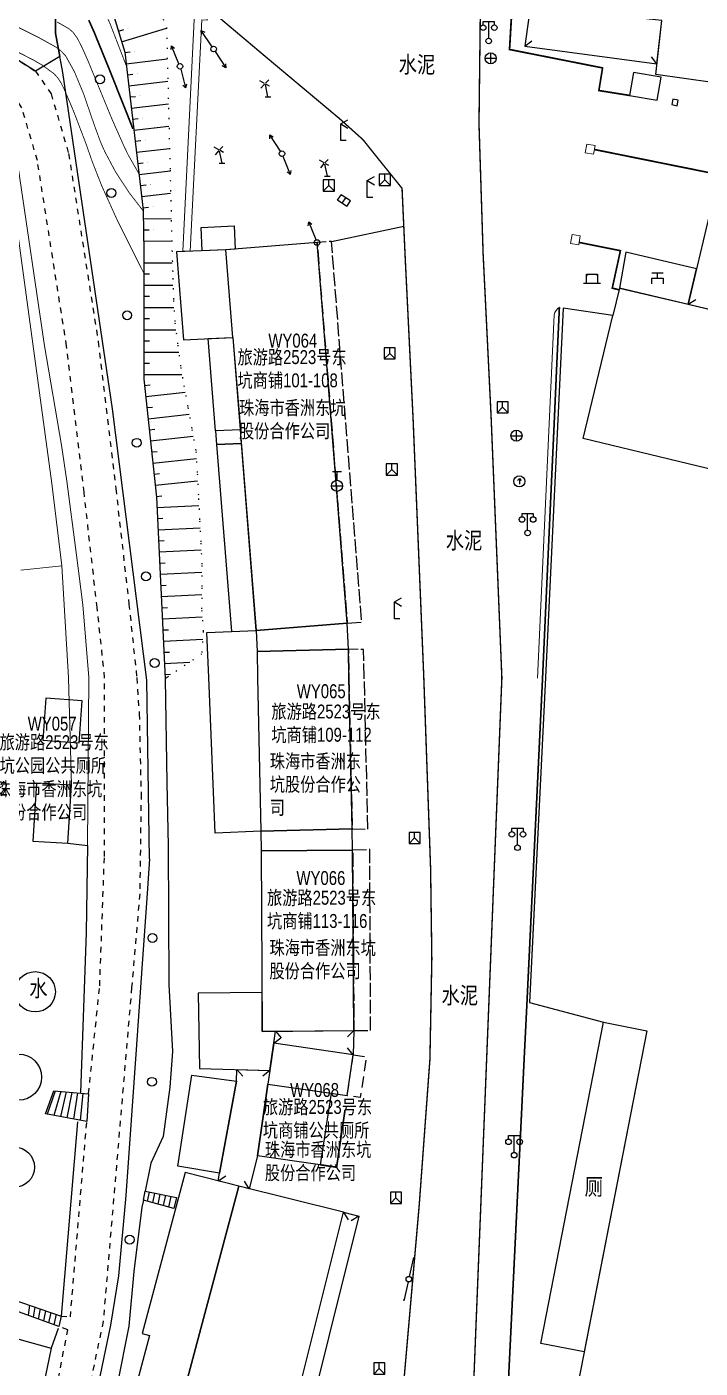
# Model space of a CAD drawing. Extents: x 396500 to 398250, y 1005980 to 1008200.
# Drawn here: x 397107.7 to 397168.1, y 1006538.1 to 1006658.4 of the extents above; entities that cross this region are included whole.
import ezdxf
from ezdxf.enums import TextEntityAlignment as Align

# ---------------------------------------------------------------- set-up
doc = ezdxf.new("R2010")
doc.units = 0
doc.header["$LTSCALE"] = 0.5
for name, pattern in [('X39', [3, 2.5, -0.5]), ('X4', [1.6, 0, -1.6]), ('X5', [3, 2, -1]), ('X6', [2, 1, -1])]:
    doc.linetypes.add(name, pattern=pattern)
doc.layers.get('0').update_dxf_attribs({"linetype": 'CONTINUOUS'})
doc.layers.add('ASSIST', color=7, linetype='CONTINUOUS', plot=False)
for name, color, linetype in [('DGX', 2, 'CONTINUOUS'), ('DLDW', 11, 'CONTINUOUS'), ('DLSS', 4, 'CONTINUOUS'), ('DMTZ', 3, 'CONTINUOUS'), ('GXYZ', 2, 'CONTINUOUS'), ('JMD', 6, 'CONTINUOUS'), ('SXSS', 5, 'CONTINUOUS'), ('ZBTZ', 3, 'CONTINUOUS'), ('权属人', 160, 'CONTINUOUS'), ('用地红线', 1, 'CONTINUOUS'), ('编号', 90, 'CONTINUOUS'), ('门牌号', 1, 'CONTINUOUS')]:
    doc.layers.add(name, color=color, linetype=linetype)
doc.styles.add('细等线体', font='长等线体_0.TTF', dxfattribs={"width": 0.8})
doc.linetypes.add('10421', pattern='A,2,[150,AAA.SHX,S=1,R=0,X=0,Y=1],1e-11', length=2)
doc.linetypes.add('10422', pattern='A,2,[150,AAA.SHX,S=1,R=0,X=0,Y=1],2,[177,AAA.SHX,S=1,R=0,X=0,Y=0.8],1e-09', length=4)
doc.linetypes.add('1161', pattern='A,0,[149,AAA.SHX,S=0.15,R=0,X=0,Y=0],-1.6', length=1.6)
doc.linetypes.add('443', pattern='A,5,[169,AAA.SHX,S=0.83,R=0,X=0,Y=0],5', length=10)
doc.linetypes.add('444', pattern='A,4.5,[145,AAA.SHX,S=1,R=0,X=0,Y=1],4.5,-0.5,[146,AAA.SHX,S=1,R=0,X=0,Y=0],-0.5', length=10)
doc.linetypes.add('445', pattern='A,8,-0.5,[147,AAA.SHX,S=1,R=0,X=0,Y=0],-1.5', length=10)

# ---------------------------------------------------------------- blocks, each defined once
blk = doc.blocks.new('gc049')
for p, q in [((-1, 1), (-1, -1)), ((1, 1), (-1, 1)), ((-1, -1), (0, 0)), ((0, 0), (0, 1)), ((0, 0), (1, -1)), ((1, -1), (1, 1)), ((-1, -1), (1, -1))]:
    blk.add_line(p, q)
blk = doc.blocks.new('gc097')
for p, q in [((-1, 2.9), (-1, 3.5)), ((-1, 3.5), (1, 3.5)), ((0, 0.5), (0, 3.5)), ((1, 3.5), (1, 2.9))]:
    blk.add_line(p, q)
for centre in [(-1, 2.4), (1, 2.4), (0, 0)]:
    blk.add_circle(centre, 0.5)
blk = doc.blocks.new('gc170')
at = {"linetype": 'Continuous'}
blk.add_circle((0, 0), 0.5, dxfattribs=at)
blk = doc.blocks.new('gc013c')
at = {"linetype": 'Continuous'}
blk.add_line((0.5, 0), (4, 0), dxfattribs=at)
at = {"linetype": 'Continuous', "const_width": 0.15, "flags": 128}
blk.add_lwpolyline([(3.775, 0, 1), (3.925, 0, 1)], format="xyb", close=True, dxfattribs=at)
blk = doc.blocks.new('gc122')
blk.add_circle((0, 0), 0.8)
blk = doc.blocks.new('gc133')
for p, q in [((-0.8, 2.6), (0.8, 2.6)), ((0, 1), (0, 2.6)), ((-1, 0), (1, 0))]:
    blk.add_line(p, q)
blk.add_circle((0, 0), 1)
blk = doc.blocks.new('gc043')
for p, q in [((-1, 0), (1, 0)), ((0, -1), (0, 1))]:
    blk.add_line(p, q)
blk.add_circle((0, 0), 1)
blk = doc.blocks.new('gc022')
for p, q in [((-1.5, 0), (1.5, 0)), ((-1, 0), (-1, 1.6)), ((-1, 1.6), (1, 1.6)), ((-1, 1.6), (-0.8, 1.4)), ((1, 1.6), (0.8, 1.4)), ((1, 1.6), (1, 0))]:
    blk.add_line(p, q)
blk = doc.blocks.new('gc190')
for q in [(-0.35, 0.15), (0, -0.5), (0.35, 0.15)]:
    blk.add_line((0, 0.5), q)
blk.add_circle((0, 0), 1)
blk = doc.blocks.new('gc052')
for p, q in [((0, 3), (1.3, 3.75)), ((0, 3), (1.3, 2.25)), ((0, 0), (0, 3)), ((1, 0), (0, 0))]:
    blk.add_line(p, q)
blk = doc.blocks.new('gc013b')
at = {"linetype": 'Continuous'}
blk.add_line((0.5, 0), (4, 0), dxfattribs=at)
at = {"linetype": 'Continuous', "flags": 128}
blk.add_lwpolyline([(3.39, 0.35), (4, 0), (3.39, -0.35)], dxfattribs=at)
blk = doc.blocks.new('gc069')
for p, q in [((-0.59, 2.38), (-1.43, 2.87)), ((-0.45, 2.4), (0.16, 3)), ((-0.6, 2.27), (-1.24, 1.51)), ((-0.5, 0), (0.5, 0)), ((0, 0), (-0.43, 2.16)), ((0.27, 1.89), (-0.35, 2.24))]:
    blk.add_line(p, q)
blk = doc.blocks.new('GC200')
at = {"linetype": 'Continuous', "const_width": 0.2, "flags": 128}
blk.add_lwpolyline([(-0.1, 0, 1), (0.1, 0, 1)], format="xyb", close=True, dxfattribs=at)
blk = doc.blocks.new('gc018')
for p, q in [((-1, 1), (1, 1)), ((-1, 0), (1, 0)), ((-1, -1), (-1, 0)), ((0, 0), (0, 1)), ((1, 0), (1, -1))]:
    blk.add_line(p, q)

msp = doc.modelspace()

# ---------------------------------------------------------------- linework, layer by layer
at = {"layer": 'ASSIST', "linetype": 'X4'}
for points in [[(397107.07, 1006677.86), (397109.72, 1006676.34), (397117.27, 1006665.75), (397120.21, 1006658.28), (397120.53, 1006645.5), (397120.7, 1006638.29)], [(397120.7, 1006638.29), (397120.78, 1006635.81), (397120.83, 1006633.81), (397120.97, 1006631.81), (397121.22, 1006629.81), (397121.48, 1006627.81), (397121.77, 1006626.19), (397122.13, 1006624.21), (397122.49, 1006622.24), (397122.85, 1006620.27), (397122.97, 1006618.27), (397123.08, 1006616.05), (397123.18, 1006614.06), (397123.29, 1006612.06), (397123.38, 1006610.06), (397123.37, 1006608.06), (397123.36, 1006606.05), (397123.51, 1006604.13), (397123.36, 1006602.11), (397120.1, 1006599.89)], [(397120.27, 1006600), (397120.1, 1006599.89)]]:
    msp.add_lwpolyline(points, dxfattribs=at)
at = {"layer": 'ASSIST', "linetype": 'Continuous', "flags": 128}
msp.add_lwpolyline([(397136.38, 1006642.25), (397136.71, 1006642.76)], dxfattribs=at)
for points in [[(397110.1, 1006562.93), (397113.22, 1006562.68), (397113.06, 1006560.18), (397109.36, 1006560.88)], [(397118.3, 1006553.93), (397121.09, 1006553.37), (397120.88, 1006552.39), (397118.14, 1006553.13)], [(397105.46, 1006544.55), (397110.77, 1006542.74), (397110.55, 1006541.8), (397105.38, 1006543.68)]]:
    msp.add_lwpolyline(points, close=True, dxfattribs=at)
at = {"layer": 'DGX', "linetype": 'Continuous', "const_width": 0.075, "flags": 128}
for points, elevation in [([(397116.6, 1006654.87), (397115.16, 1006658.6), (397114.57, 1006659.92), (397113.97, 1006661), (397113.53, 1006661.54), (397113.02, 1006661.81), (397110.53, 1006662.34), (397109.41, 1006662.69), (397108.13, 1006663.2), (397106.75, 1006663.85), (397103.36, 1006665.61), (397103.05, 1006665.76), (397102.56, 1006665.92), (397102.15, 1006665.96), (397101.34, 1006665.84), (397091.02, 1006663.94), (397088.89, 1006663.51), (397087.99, 1006663.26), (397087.18, 1006662.99), (397086.47, 1006662.92), (397086.2, 1006662.96)], 24.5), ([(397118.13, 1006641.83), (397116.87, 1006643.47), (397115.66, 1006645.31), (397114.68, 1006647.15), (397114.3, 1006648.01), (397113.71, 1006649.61), (397112.78, 1006652.33), (397111.95, 1006654.33), (397111.16, 1006655.75), (397110.75, 1006656.19), (397110.27, 1006656.55), (397108.83, 1006657.35), (397107.04, 1006658.25), (397105.66, 1006658.85), (397103.66, 1006659.61), (397102.32, 1006659.99), (397101.4, 1006660.13), (397100.39, 1006660.24), (397098.61, 1006660.35), (397097.61, 1006660.35), (397096.52, 1006660.17), (397094.61, 1006659.67), (397092.77, 1006659.12)], 26), ([(397101.43, 1006658.23), (397102.76, 1006658.11), (397103.07, 1006658.04), (397103.59, 1006657.79), (397108.28, 1006655.37), (397109.08, 1006654.91), (397110.12, 1006654.15), (397110.47, 1006653.76), (397110.76, 1006653.31), (397111.02, 1006652.79), (397111.87, 1006650.8), (397113.03, 1006647.76), (397113.55, 1006646.26), (397114.39, 1006644.12), (397115.83, 1006640.93), (397118.17, 1006636.27)], 26.5), ([(397117.75, 1006645.16), (397116.76, 1006646.89), (397116.39, 1006647.66), (397115.33, 1006650.05), (397113.15, 1006655.35), (397112.62, 1006656.54), (397112.2, 1006657.35), (397111.83, 1006657.86), (397111.45, 1006658.19), (397110.41, 1006658.78)], 25.5)]:
    msp.add_lwpolyline(points, dxfattribs=dict(at, elevation=elevation))
at = {"layer": 'DGX', "color": 3, "linetype": 'Continuous', "lineweight": -2, "const_width": 0.15, "elevation": 25, "flags": 128}
msp.add_lwpolyline([(397113.24, 1006658.95), (397113.7, 1006657.92), (397115.08, 1006654.54), (397117.2, 1006649.21)], dxfattribs=at)
at = {"layer": 'DLDW', "color": 11, "linetype": 'Continuous'}
for p, q in [((397135.54, 1006642.8), (397135.87, 1006643.3)), ((397136.38, 1006642.25), (397135.54, 1006642.8)), ((397136.71, 1006642.76), (397135.87, 1006643.3)), ((397135.96, 1006642.53), (397136.29, 1006643.03))]:
    msp.add_line(p, q, dxfattribs=at)
at = {"layer": 'DLDW', "linetype": '1161', "flags": 128}
msp.add_lwpolyline([(397167.74, 1006636.66), (397161.39, 1006638.15), (397160.83, 1006634.93), (397166.98, 1006633.47)], close=True, dxfattribs=at)
at = {"layer": 'DLDW', "linetype": 'Continuous', "flags": 128}
for points in [[(397163.28, 1006568.33), (397157.65, 1006539.53), (397153.76, 1006540.29), (397159.38, 1006569.09)], [(397134.96, 1006562.72), (397133.98, 1006556.31), (397128.36, 1006557.12), (397129.29, 1006563.54)]]:
    msp.add_lwpolyline(points, close=True, dxfattribs=at)
at = {"layer": 'DLSS', "linetype": 'Continuous', "lineweight": 0, "const_width": 0.125, "flags": 128}
for points in [[(397149.31, 1006623.51), (397148.6, 1006637.98), (397148.23, 1006649.64), (397148.36, 1006660.74), (397150.16, 1006680.9), (397151.76, 1006690.58), (397157.16, 1006712.52), (397166.63, 1006738.65), (397178.07, 1006764.02), (397184.46, 1006778.44), (397185.91, 1006781.61), (397205.56, 1006786.99), (397226.48, 1006793.47)], [(397064.57, 1006747.66), (397075.26, 1006730.78), (397104.79, 1006685.01), (397117.89, 1006666.69), (397124.52, 1006659.53), (397128.98, 1006655.77), (397135.7, 1006650.14), (397137.83, 1006648.23), (397139.26, 1006646.44), (397141.33, 1006643.87), (397141.61, 1006637.69), (397142.32, 1006623.19), (397143.28, 1006600)], [(397150.28, 1006600), (397149.31, 1006623.51)], [(397143.28, 1006600), (397143.28, 1006599.96), (397143.89, 1006582.86), (397144, 1006574.78), (397143.83, 1006565.79), (397142.87, 1006552.7), (397141.1, 1006532.4), (397134.96, 1006508.12), (397129.03, 1006490.14), (397123.5, 1006475.4), (397115.76, 1006455.76), (397107.79, 1006435.61), (397093.72, 1006400)], [(397130.7, 1006474.08), (397135.77, 1006487.75), (397143.25, 1006511.98), (397147.59, 1006532.62), (397150.28, 1006599.96), (397150.28, 1006600)]]:
    msp.add_lwpolyline(points, dxfattribs=at)
at = {"layer": 'DLSS', "linetype": 'X6'}
for points in [[(397078.02, 1006659.84), (397079.7, 1006658.44), (397097.04, 1006659.34), (397102.89, 1006657.85), (397108.46, 1006654.39), (397109.86, 1006652.35), (397111.43, 1006646.98), (397114.09, 1006630.11), (397115.66, 1006616.94), (397116.84, 1006606.59), (397117.54, 1006600)], [(397114.66, 1006600), (397113.99, 1006606.27), (397112.81, 1006616.61), (397111.25, 1006629.72), (397108.63, 1006646.36), (397107.24, 1006651.1), (397106.44, 1006652.28), (397101.75, 1006655.19), (397096.05, 1006656.13), (397091.1, 1006655.8)], [(397113.22, 1006562.68), (397114.22, 1006572.35), (397114.64, 1006583.96), (397114.66, 1006599.96), (397114.66, 1006600)], [(397110.77, 1006542.74), (397111.59, 1006542.66), (397113.06, 1006560.18)]]:
    msp.add_lwpolyline(points, dxfattribs=at)
for points in [[(397117.54, 1006600), (397117.54, 1006599.96), (397117.76, 1006596.74), (397117.93, 1006589.55), (397117.81, 1006580.61), (397117.08, 1006572.21), (397114.53, 1006542.27), (397109.37, 1006517.71), (397105.4, 1006502.31, 0.305113), (397106.63, 1006497.7), (397110.6, 1006494.59)], [(397079.33, 1006549.09), (397085.12, 1006531.25), (397086.49, 1006524.88), (397087.5, 1006515.19), (397090.02, 1006511.15), (397096.35, 1006505.66, 0.165327), (397100.8, 1006504.24, 0.187556), (397103.25, 1006507.49), (397108.08, 1006524.36), (397111.35, 1006541.51), (397110.55, 1006541.8)]]:
    msp.add_lwpolyline(points, format="xyb", dxfattribs=at)
at = {"layer": 'DMTZ', "linetype": 'Continuous'}
for p, q in [((397115.89, 1006657.95), (397116.37, 1006658.1)), ((397116.18, 1006657), (397120.21, 1006658.22)), ((397116.47, 1006656.04), (397116.96, 1006656.1)), ((397116.58, 1006655.04), (397120.28, 1006655.48)), ((397116.7, 1006654.05), (397117.2, 1006654.11)), ((397116.82, 1006653.06), (397120.33, 1006653.47)), ((397116.93, 1006652.07), (397117.43, 1006652.12)), ((397117.05, 1006651.07), (397120.38, 1006651.46)), ((397117.17, 1006650.08), (397117.66, 1006650.14)), ((397117.28, 1006649.09), (397120.43, 1006649.46)), ((397117.4, 1006648.09), (397117.9, 1006648.15)), ((397117.52, 1006647.1), (397120.48, 1006647.45)), ((397117.64, 1006646.11), (397118.13, 1006646.16)), ((397117.75, 1006645.11), (397120.53, 1006645.44)), ((397117.87, 1006644.12), (397118.37, 1006644.18)), ((397117.99, 1006643.13), (397120.58, 1006643.43)), ((397118.1, 1006642.13), (397118.6, 1006642.19)), ((397118.14, 1006641.14), (397120.63, 1006641.16)), ((397118.15, 1006640.14), (397118.65, 1006640.14)), ((397118.16, 1006639.14), (397120.68, 1006639.16)), ((397118.17, 1006637.19), (397120.73, 1006637.19)), ((397118.17, 1006636.19), (397118.67, 1006636.19)), ((397118.17, 1006635.19), (397120.79, 1006635.19)), ((397118.17, 1006634.19), (397118.67, 1006634.19)), ((397118.17, 1006633.19), (397120.87, 1006633.19)), ((397118.17, 1006632.19), (397118.67, 1006632.19)), ((397118.17, 1006631.19), (397121.05, 1006631.19)), ((397118.17, 1006630.19), (397118.67, 1006630.19)), ((397118.17, 1006629.19), (397121.3, 1006629.19)), ((397118.17, 1006628.19), (397118.67, 1006628.19)), ((397118.17, 1006627.19), (397121.59, 1006627.19)), ((397118.23, 1006626.2), (397118.73, 1006626.25)), ((397118.34, 1006625.2), (397121.88, 1006625.58)), ((397118.44, 1006624.21), (397118.94, 1006624.26)), ((397118.55, 1006623.21), (397122.24, 1006623.61)), ((397118.65, 1006622.22), (397119.15, 1006622.27)), ((397118.76, 1006621.22), (397122.6, 1006621.64)), ((397118.87, 1006620.23), (397119.36, 1006620.28)), ((397118.97, 1006619.24), (397122.89, 1006619.65)), ((397119.08, 1006618.24), (397119.58, 1006618.29)), ((397119.19, 1006617.25), (397123, 1006617.65)), ((397119.29, 1006616.25), (397119.79, 1006616.31)), ((397119.35, 1006615.25), (397123.11, 1006615.44)), ((397119.4, 1006614.26), (397119.89, 1006614.28)), ((397119.44, 1006613.26), (397123.22, 1006613.44)), ((397119.49, 1006612.26), (397119.99, 1006612.28)), ((397119.54, 1006611.26), (397123.32, 1006611.44)), ((397119.59, 1006610.26), (397120.09, 1006610.28)), ((397119.64, 1006609.26), (397123.38, 1006609.44)), ((397119.69, 1006608.26), (397120.19, 1006608.29)), ((397119.74, 1006607.26), (397123.37, 1006607.44)), ((397119.79, 1006606.26), (397120.29, 1006606.29)), ((397119.84, 1006605.27), (397123.41, 1006605.44)), ((397119.89, 1006604.27), (397120.39, 1006604.29)), ((397119.94, 1006603.27), (397123.46, 1006603.44)), ((397119.98, 1006602.27), (397120.48, 1006602.29)), ((397120.03, 1006601.27), (397122.29, 1006601.38)), ((397120.08, 1006600.27), (397120.58, 1006600.3)), ((397120.08, 1006600.27), (397120.58, 1006600.3))]:
    msp.add_line(p, q, dxfattribs=at)
at = {"layer": 'DMTZ', "linetype": '10422'}
for points in [[(397159.31, 1006654.67), (397150.97, 1006656.32), (397151.4, 1006664.19), (397152.55, 1006684.21), (397155.31, 1006693.79), (397161.51, 1006714.33), (397164.82, 1006724.41), (397169.29, 1006735.61), (397178.36, 1006757.27), (397186.77, 1006774.25), (397187.66, 1006775.54), (397188.53, 1006776.56), (397189.73, 1006777.04), (397196.87, 1006777.89), (397216.44, 1006780.54), (397218.03, 1006780.74), (397219.46, 1006781.13), (397226.5, 1006784.05), (397231.16, 1006786.17), (397242.02, 1006790.91), (397244.74, 1006792.12), (397248.13, 1006794.45), (397250, 1006796.09)], [(397111.35, 1006585.15), (397113.13, 1006584.93), (397113, 1006577.15), (397112.51, 1006562.8)], [(397112.24, 1006560.16), (397110.77, 1006542.74)], [(397110.5, 1006541.62), (397109.88, 1006539.85), (397106.75, 1006524.86)], [(397104.78, 1006541.28), (397109.88, 1006539.85)]]:
    msp.add_lwpolyline(points, dxfattribs=at)
at = {"layer": 'DMTZ', "linetype": 'Continuous'}
for points in [[(397105.95, 1006677.23), (397112.91, 1006667.76), (397116.46, 1006656.09), (397118.13, 1006641.92), (397118.17, 1006638.19)], [(397118.17, 1006638.19), (397118.17, 1006626.75), (397119.3, 1006616.18), (397120.1, 1006599.89)], [(397120.1, 1006600), (397120.1, 1006599.89)]]:
    msp.add_lwpolyline(points, dxfattribs=at)
at = {"layer": 'DMTZ', "linetype": '10422', "lineweight": 0}
for points in [[(397091.44, 1006654.41), (397098.38, 1006654), (397103.98, 1006652), (397106, 1006649.02), (397106.91, 1006645.78), (397109.28, 1006629.75), (397110.8, 1006620.83), (397111.28, 1006617.61), (397112.14, 1006610.97), (397112.7, 1006606.52), (397113.24, 1006600)], [(397098.12, 1006642.41), (397099.71, 1006642.56), (397104.48, 1006642.47), (397106.52, 1006642.45), (397109.94, 1006617.39), (397110.82, 1006610.02), (397107.15, 1006609.64)], [(397110.82, 1006610.02), (397111.41, 1006600)], [(397111.41, 1006600), (397111.41, 1006599.96), (397111.68, 1006590.34)], [(397113.24, 1006600), (397113.25, 1006599.96), (397113.13, 1006584.93)], [(397153.48, 1006599.96), (397153.48, 1006600)]]:
    msp.add_lwpolyline(points, dxfattribs=at)
msp.add_lwpolyline([(397153.48, 1006599.96), (397154.96, 1006632.53, -0.173118), (397155.44, 1006633.21)], format="xyb", dxfattribs=at)
at = {"layer": 'DMTZ', "linetype": '10421'}
for points in [[(397120.1, 1006599.89), (397120.24, 1006590.55), (397120.36, 1006584.92), (397120.41, 1006572.48), (397120.75, 1006566.47), (397120.5, 1006563.28), (397119.9, 1006558.83), (397118.81, 1006556.46), (397118.3, 1006553.93)], [(397118.14, 1006553.13), (397118.01, 1006552.5), (397117.27, 1006546.75), (397116.83, 1006541.83), (397115.78, 1006536.58), (397114.94, 1006532.41)]]:
    msp.add_lwpolyline(points, dxfattribs=at)
at = {"layer": 'JMD', "linetype": 'Continuous'}
for p, q in [((397152.34, 1006656.61), (397152.98, 1006657.1)), ((397164.19, 1006655.02), (397163.7, 1006655.65)), ((397166.98, 1006633.47), (397167.66, 1006633.89)), ((397129.98, 1006568.28), (397130.5, 1006567.68)), ((397137.02, 1006568.34), (397136.45, 1006567.78)), ((397129.82, 1006567.21), (397130.46, 1006567.69)), ((397136.96, 1006566.18), (397136.45, 1006566.79)), ((397126.5, 1006564.85), (397127.06, 1006564.27)), ((397129.47, 1006564.77), (397128.86, 1006564.26)), ((397110.23, 1006562.92), (397109.51, 1006560.85)), ((397110.72, 1006562.88), (397110.1, 1006560.74)), ((397111.22, 1006562.84), (397110.69, 1006560.63)), ((397111.72, 1006562.8), (397111.28, 1006560.52)), ((397112.22, 1006562.76), (397111.87, 1006560.41)), ((397112.72, 1006562.72), (397112.47, 1006560.29)), ((397113.22, 1006562.68), (397113.06, 1006560.18)), ((397124.85, 1006554.87), (397125.52, 1006555.31)), ((397127.62, 1006554.16), (397127.21, 1006554.85)), ((397118.64, 1006553.86), (397118.47, 1006553.04)), ((397119.13, 1006553.76), (397118.96, 1006552.91)), ((397119.62, 1006553.67), (397119.44, 1006552.78)), ((397120.11, 1006553.57), (397119.92, 1006552.65)), ((397120.6, 1006553.47), (397120.4, 1006552.52)), ((397121.09, 1006553.37), (397120.88, 1006552.39)), ((397136.08, 1006552.05), (397136.49, 1006551.36)), ((397137.46, 1006551.7), (397136.78, 1006551.29)), ((397107.93, 1006543.71), (397107.79, 1006542.81)), ((397108.41, 1006543.54), (397108.25, 1006542.64)), ((397108.88, 1006543.38), (397108.71, 1006542.47)), ((397109.35, 1006543.22), (397109.17, 1006542.3)), ((397109.83, 1006543.06), (397109.63, 1006542.14)), ((397110.3, 1006542.9), (397110.09, 1006541.97)), ((397110.77, 1006542.74), (397110.55, 1006541.8))]:
    msp.add_line(p, q, dxfattribs=at)
at = {"layer": 'JMD', "color": 6, "linetype": '443', "const_width": 0.15, "flags": 128}
for points in [[(397242.02, 1006790.91), (397237.93, 1006789.13), (397231.16, 1006786.17), (397226.5, 1006784.05), (397219.46, 1006781.13), (397218.03, 1006780.74), (397209.71, 1006779.63), (397189.73, 1006777.04), (397188.53, 1006776.56), (397187.66, 1006775.54), (397186.8, 1006774.31), (397184.31, 1006769.16), (397178.36, 1006757.27), (397169.29, 1006735.61), (397164.82, 1006724.41), (397158.46, 1006704.23), (397155.31, 1006693.79), (397154.18, 1006689.86), (397152.55, 1006684.21), (397152.39, 1006680.09), (397150.97, 1006656.32), (397159.31, 1006654.67), (397158.98, 1006652.64), (397161.73, 1006652.2)], [(397204.31, 1006637.35), (397169.75, 1006645.1), (397158.59, 1006647.35)], [(397157.21, 1006639.02), (397160.91, 1006638.28), (397160.18, 1006634.92), (397160.79, 1006634.77)], [(397155.44, 1006633.21), (397155.2, 1006627.98), (397154.98, 1006622.98), (397154.75, 1006617.99), (397154.52, 1006612.99), (397153.93, 1006600)], [(397153.93, 1006600), (397153.93, 1006599.98), (397153.45, 1006589.99), (397152.97, 1006580), (397152.52, 1006570.62), (397152.27, 1006565.62), (397152.03, 1006560.63), (397151.54, 1006550.64), (397150.71, 1006533.67), (397149.89, 1006525.72)], [(397133.98, 1006556.31), (397135.46, 1006556.09), (397136.22, 1006561.24)]]:
    msp.add_lwpolyline(points, dxfattribs=at)
at = {"layer": 'JMD', "linetype": 'Continuous', "flags": 128}
for points in [[(397174.26, 1006652.65), (397164.09, 1006654.07), (397164.61, 1006658.93), (397163.49, 1006659.03), (397165.89, 1006678.39), (397176.47, 1006677.08)], [(397164.61, 1006658.93), (397163.49, 1006659.03), (397161.99, 1006659.23), (397152.85, 1006660.29), (397152.34, 1006656.61), (397164.19, 1006655.02)], [(397164.57, 1006653.84), (397162.08, 1006654.25), (397161.73, 1006652.2), (397164.22, 1006651.79)], [(397166.1, 1006651.77), (397165.61, 1006651.87), (397165.51, 1006651.38), (397165.99, 1006651.28)], [(397177.68, 1006640.84), (397187.42, 1006638.51), (397187.99, 1006640.75), (397169.69, 1006644.85), (397166.98, 1006633.47), (397175.45, 1006631.46)], [(397123.4, 1006638.27), (397123.31, 1006640.37), (397126.29, 1006640.5), (397126.38, 1006638.43), (397125.54, 1006638.36)], [(397121.11, 1006638.17), (397121.73, 1006630.29), (397126.17, 1006630.48), (397128.25, 1006604.23), (397136.42, 1006604.88), (397133.71, 1006639.01), (397125.54, 1006638.36)], [(397123.95, 1006630.39), (397126.17, 1006630.48), (397126.83, 1006622.2), (397124.61, 1006622.11)], [(397124.61, 1006622.11), (397124.7, 1006620.91), (397126.92, 1006621), (397126.83, 1006622.2)], [(397126.05, 1006604.13), (397128.25, 1006604.23), (397126.92, 1006621), (397124.7, 1006620.91)], [(397136.52, 1006602.54), (397136.42, 1006604.88), (397128.25, 1006604.23), (397128.33, 1006602.34)], [(397109.12, 1006594.39), (397112.37, 1006594.15), (397112.65, 1006597.92), (397109.4, 1006598.16)], [(397108.54, 1006590.54), (397108.21, 1006585.34), (397111.35, 1006585.15), (397111.68, 1006590.34)], [(397128.67, 1006586.22), (397128.69, 1006584.47), (397136.9, 1006584.53), (397136.85, 1006586.42)], [(397137.02, 1006568.34), (397136.9, 1006584.53), (397128.69, 1006584.47), (397128.8, 1006568.27)], [(397128.78, 1006571.77), (397123.06, 1006571.71), (397123.18, 1006564.93), (397129.47, 1006564.77), (397129.98, 1006568.28), (397128.8, 1006568.27)], [(397129.82, 1006567.21), (397129.29, 1006563.54), (397136.42, 1006562.51), (397136.96, 1006566.18)], [(397122.49, 1006564.34), (397126.48, 1006563.8), (397124.95, 1006555.55), (397121.21, 1006556.18)], [(397121.89, 1006555.63), (397118.03, 1006541.17), (397118.68, 1006541), (397108.14, 1006501.44), (397112.24, 1006500.19), (397126.69, 1006554.39)], [(397126.69, 1006554.39), (397112.24, 1006500.19), (397121.53, 1006497.45), (397126.84, 1006515.1), (397136.08, 1006552.05)]]:
    msp.add_lwpolyline(points, close=True, dxfattribs=at)
at = {"layer": 'JMD', "linetype": '445', "flags": 128}
for points in [[(397118.43, 1006599.78), (397115.36, 1006624.09), (397110.92, 1006654.25), (397110.26, 1006657.79), (397110.28, 1006664.19), (397110.31, 1006671.49), (397108.98, 1006673.24)], [(397118.43, 1006599.78), (397118.41, 1006600)]]:
    msp.add_lwpolyline(points, dxfattribs=at)
at = {"layer": 'JMD', "linetype": 'Continuous', "lineweight": 0}
for points in [[(397158.65, 1006647.71), (397157.91, 1006647.83), (397157.75, 1006647.04), (397158.51, 1006646.92)], [(397157.18, 1006638.81), (397157.31, 1006639.6), (397156.57, 1006639.72), (397156.44, 1006638.93)]]:
    msp.add_lwpolyline(points, close=True, dxfattribs=at)
at = {"layer": 'JMD', "linetype": 'Continuous', "flags": 128}
for points in [[(397185.98, 1006600), (397187.62, 1006608.47), (397171.86, 1006612.18), (397172.94, 1006617.74), (397236.56, 1006602.46), (397242.51, 1006627.35), (397220.83, 1006632.55), (397218.13, 1006621.32), (397211.28, 1006622.95), (397213.51, 1006632.25), (397177.68, 1006640.84), (397175.45, 1006631.46), (397160.83, 1006634.93), (397160.24, 1006632.47), (397155.78, 1006633.13), (397154.18, 1006600)], [(397126.17, 1006630.48), (397125.54, 1006638.36)], [(397172.94, 1006617.74), (397157.58, 1006621.43), (397160.24, 1006632.47)], [(397123.99, 1006600), (397123.82, 1006604.04), (397128.25, 1006604.23), (397128.33, 1006602.34), (397128.38, 1006600)], [(397136.57, 1006600), (397136.52, 1006602.54), (397128.33, 1006602.34), (397128.38, 1006600)], [(397128.38, 1006600), (397128.67, 1006586.22), (397124.58, 1006586.04), (397123.99, 1006600)], [(397128.38, 1006600), (397128.67, 1006586.22), (397136.85, 1006586.42), (397136.57, 1006600)], [(397154.18, 1006600), (397152.77, 1006570.85), (397159.38, 1006569.09), (397163.28, 1006568.33), (397156.39, 1006533.09), (397172.32, 1006529.33), (397185.98, 1006600)], [(397110.1, 1006562.93), (397113.22, 1006562.68)], [(397113.06, 1006560.18), (397109.36, 1006560.88)], [(397118.3, 1006553.93), (397121.09, 1006553.37)], [(397120.88, 1006552.39), (397118.14, 1006553.13)], [(397105.46, 1006544.55), (397110.77, 1006542.74)], [(397110.55, 1006541.8), (397105.38, 1006543.68)]]:
    msp.add_lwpolyline(points, dxfattribs=at)
at = {"layer": 'JMD', "linetype": 'X39', "flags": 128}
for points in [[(397136.42, 1006604.88), (397137.71, 1006604.98), (397135, 1006639.11), (397133.71, 1006639.01)], [(397137.02, 1006568.34), (397138.51, 1006568.35), (397138.43, 1006584.57), (397136.9, 1006584.53)]]:
    msp.add_lwpolyline(points, close=True, dxfattribs=at)
for points in [[(397137.94, 1006600), (397137.87, 1006602.52), (397136.52, 1006602.54), (397136.57, 1006600)], [(397136.57, 1006600), (397136.85, 1006586.42), (397138.27, 1006586.4), (397137.94, 1006600)]]:
    msp.add_lwpolyline(points, dxfattribs=at)
at = {"layer": 'JMD', "linetype": '444', "flags": 128}
for points in [[(397118.69, 1006583.74), (397118.53, 1006593.74), (397118.43, 1006599.78)], [(397118.69, 1006583.74), (397118.41, 1006579.76), (397118.05, 1006574.78), (397117.51, 1006567.05), (397116.55, 1006553.55), (397115.89, 1006546.34), (397115.18, 1006541.93), (397113.31, 1006532.86)]]:
    msp.add_lwpolyline(points, dxfattribs=at)
at = {"layer": 'JMD', "linetype": 'Continuous'}
for points in [[(397137.02, 1006568.34), (397136.96, 1006566.18), (397129.82, 1006567.21), (397129.98, 1006568.28)], [(397129.47, 1006564.77), (397129.29, 1006563.54), (397128.36, 1006557.12), (397127.62, 1006554.16), (397126.69, 1006554.39), (397124.85, 1006554.87), (397124.95, 1006555.55), (397126.48, 1006563.8), (397126.5, 1006564.85)], [(397136.08, 1006552.05), (397137.46, 1006551.7), (397129.25, 1006518.85), (397122.9, 1006497.04), (397121.53, 1006497.45), (397126.84, 1006515.1)]]:
    msp.add_lwpolyline(points, close=True, dxfattribs=at)
at = {"layer": 'JMD', "linetype": 'X5', "flags": 128}
msp.add_lwpolyline([(397136.96, 1006566.18), (397138.14, 1006566), (397137.58, 1006562.35), (397136.42, 1006562.51)], close=True, dxfattribs=at)
at = {"layer": 'SXSS', "linetype": 'Continuous', "lineweight": 0}
msp.add_lwpolyline([(397122.33, 1006638.23), (397121.66, 1006638.23), (397122.73, 1006659.62), (397123.76, 1006659.52), (397123.84, 1006658.96), (397123.37, 1006658.98)], close=True, dxfattribs=at)
at = {"layer": 'SXSS', "linetype": 'Continuous'}
for centre, radius in [((397108.43, 1006571.82), 1.81), ((397106.93, 1006564.17), 2.07), ((397106.56, 1006556.09, 26.1), 1.81)]:
    msp.add_circle(centre, radius, dxfattribs=at)
at = {"layer": 'ZBTZ', "color": 0, "linetype": '1161', "flags": 128}
msp.add_lwpolyline([(397110.65, 1006655.69), (397108.46, 1006654.39), (397102.89, 1006657.85), (397097.04, 1006659.34), (397079.7, 1006658.44), (397085.05, 1006662.16), (397092.55, 1006667.48), (397099.4, 1006672.53), (397103.57, 1006675.7), (397105.3, 1006677.45), (397105.95, 1006677.23), (397110.31, 1006671.31), (397110.28, 1006664.19), (397110.26, 1006657.79)], close=True, dxfattribs=at)
at = {"layer": 'ZBTZ', "linetype": '1161', "flags": 128}
msp.add_lwpolyline([(397135, 1006639.11), (397141.48, 1006640.49)], dxfattribs=at)
at = {"layer": '用地红线', "linetype": 'Continuous', "const_width": 0.3, "flags": 128}
msp.add_lwpolyline([(396896.97, 1006409.31, -0.090189), (397228.69, 1007024.03), (397387.8, 1007222.91), (397401.3, 1007212.11), (397426.33, 1007243.38), (397412.82, 1007254.19), (397549.49, 1007427.16), (397597.06, 1007408.49), (397590.11, 1007392.96), (397593.63, 1007391.18), (397580.3, 1007365.5), (397677.78, 1007288.14), (397658.98, 1007180.18), (397680.1, 1007163.58), (397691.21, 1007135.06, -0.057003), (397648.05, 1007084.95), (397357.5, 1006816.5, 0.141668), (397271.32, 1006673.86), (397185.66, 1006354.4)], format="xyb", dxfattribs=at)

# ---------------------------------------------------------------- block references
at = {"layer": 'DLDW', "linetype": 'Continuous', "xscale": 0.5, "yscale": 0.5, "zscale": 0.5}
for p in [(397149.1, 1006657.08), (397152.59, 1006612.97, 20.22), (397151.68, 1006584.74, 20.79), (397151.38, 1006557.17, 21.13)]:
    msp.add_blockref('gc097', p, dxfattribs=at)
at = {"layer": 'DLDW', "linetype": 'Continuous', "lineweight": 0, "xscale": 0.5, "yscale": 0.5, "zscale": 0.5}
msp.add_blockref('gc022', (397158.36, 1006635.36), dxfattribs=at)
at = {"layer": 'DLDW', "linetype": 'Continuous', "xscale": 0.5, "yscale": 0.5}
msp.add_blockref('gc018', (397164.24, 1006635.8), dxfattribs=at)
at = {"layer": 'DLSS', "linetype": 'Continuous', "xscale": 0.5, "yscale": 0.5}
for p in [(397135.83, 1006648.15), (397138.21, 1006643.06), (397140.64, 1006605.28, 20.42)]:
    msp.add_blockref('gc052', p, dxfattribs=at)
at = {"layer": 'DMTZ', "linetype": 'Continuous', "xscale": 0.125, "yscale": 0.125}
for p in [(397116.75, 1006658.21), (397117.36, 1006656.14), (397117.59, 1006654.16), (397117.83, 1006652.17), (397118.06, 1006650.18), (397118.3, 1006648.2), (397118.53, 1006646.21), (397118.76, 1006644.23), (397119, 1006642.24), (397119.05, 1006640.15)]:
    msp.add_blockref('GC200', p, dxfattribs=at)
at = {"layer": 'GXYZ', "linetype": 'Continuous', "yscale": 0.5}
for name, p, xscale, rotation in [('gc013b', (397124.43, 1006656.36), 0.5, 123.7461075587549), ('gc013b', (397121.42, 1006654.81), 0.5, 112.3700940500084), ('gc013b', (397124.43, 1006656.36), 0.5, 303.1897617547987), ('gc013b', (397121.42, 1006654.81), 0.5, 284.0820311569076), ('gc013b', (397130.56, 1006646.98), 0.4999999999999999, 123.1897617547987), ('gc013b', (397130.56, 1006646.98), 0.5, 291.5488387106554), ('gc013b', (397133.71, 1006639.01), 0.5, 111.5488387106554), ('gc013c', (397141.94, 1006546.05), 0.4999999999999999, 77.16312970920679), ('gc013c', (397141.94, 1006546.05), 0.5, 256.597722862839)]:
    msp.add_blockref(name, p, dxfattribs=dict(at, xscale=xscale, rotation=rotation))
at = {"layer": 'GXYZ', "linetype": 'Continuous', "xscale": 0.5, "yscale": 0.5}
for name, p in [('gc170', (397124.43, 1006656.36)), ('gc170', (397121.42, 1006654.81)), ('gc170', (397130.56, 1006646.98)), ('gc049', (397134.77, 1006644.12)), ('gc170', (397133.71, 1006639.01)), ('gc049', (397150.35, 1006624.24)), ('gc170', (397141.94, 1006546.05))]:
    msp.add_blockref(name, p, dxfattribs=at)
at = {"layer": 'GXYZ', "linetype": 'Continuous', "xscale": 0.5, "yscale": 0.5, "zscale": 0.5}
for name, p in [('gc043', (397149.28, 1006655.53)), ('gc049', (397139.79, 1006644.63)), ('gc049', (397140.22, 1006629.07)), ('gc043', (397151.59, 1006621.69)), ('gc049', (397140.42, 1006618.66)), ('gc133', (397135.5, 1006617.19))]:
    msp.add_blockref(name, p, dxfattribs=at)
at = {"layer": 'GXYZ', "xscale": 0.5, "yscale": 0.5, "zscale": 0.5}
for p in [(397142.46, 1006585.62, 20.55), (397140.78, 1006553.34, 20.98), (397139.29, 1006538.04, 21.04)]:
    msp.add_blockref('gc049', p, dxfattribs=at)
at = {"layer": 'SXSS', "linetype": 'Continuous', "xscale": 0.5, "yscale": 0.5, "zscale": 0.5}
msp.add_blockref('gc190', (397151.85, 1006617.59), dxfattribs=at)
at = {"layer": 'ZBTZ', "linetype": 'Continuous', "xscale": 0.5, "yscale": 0.5}
for name, p in [('gc122', (397114.25, 1006653.64)), ('gc069', (397129.3, 1006652.09)), ('gc069', (397125.19, 1006646.13)), ('gc069', (397134.63, 1006644.96)), ('gc122', (397115.27, 1006643.46)), ('gc122', (397116.68, 1006632.49)), ('gc122', (397117.54, 1006621.05)), ('gc122', (397118.36, 1006609.07)), ('gc122', (397119.14, 1006601.3)), ('gc122', (397118.95, 1006576.64)), ('gc122', (397118.9, 1006563.75)), ('gc122', (397116.91, 1006549.59))]:
    msp.add_blockref(name, p, dxfattribs=at)

# ---------------------------------------------------------------- texts
at = {"layer": 'DLDW', "linetype": 'Continuous', "style": '细等线体', "width": 0.8}
msp.add_text('厕', height=1.5, dxfattribs=at).set_placement((397158.52, 1006554.32), align=Align.MIDDLE)
at = {"layer": 'DLSS', "linetype": 'Continuous', "style": '细等线体', "width": 0.8}
for p in [(397142.67, 1006655), (397146.89, 1006612.32), (397146.51, 1006571.53, -27.35)]:
    msp.add_text('水泥', height=1.5, dxfattribs=at).set_placement(p, align=Align.MIDDLE)
at = {"layer": 'SXSS', "color": 5, "linetype": 'Continuous', "style": '细等线体', "width": 0.8}
msp.add_text('水', height=1.5, dxfattribs=at).set_placement((397108.72, 1006572.16), align=Align.MIDDLE)
at = {"layer": '权属人', "linetype": 'Continuous', "char_height": 1.25, "attachment_point": 1, "style": '细等线体'}
for insert, own_width in [((397126.71, 1006624.82, 24), 9.8764), ((397129.47, 1006593.13, 24), 9.4362), ((397104.9, 1006590.64, 24), 9.6581), ((397129.44, 1006576.4, 24), 9.5629), ((397129.03, 1006558.3, 24), 9.7312)]:
    msp.add_mtext_dynamic_manual_height_columns('珠海市香洲东坑股份合作公司', width=2.4705, gutter_width=1, heights=[0], dxfattribs=dict(at, insert=insert)).dxf.set("width", own_width)
at = {"layer": '编号', "linetype": 'Continuous', "char_height": 1.25, "attachment_point": 1, "style": '细等线体'}
for s, insert in [('WY064', (397129.34, 1006630.84, 24)), ('WY065', (397131.89, 1006599.4, 24)), ('WY057', (397107.76, 1006596.49, 24)), ('WY066', (397131.86, 1006582.65, 24)), ('WY068', (397131.29, 1006563.64, 24))]:
    msp.add_mtext_dynamic_manual_height_columns(s, width=0.9323, gutter_width=1, heights=[0], dxfattribs=dict(at, insert=insert))
at = {"layer": '门牌号', "linetype": 'Continuous', "char_height": 1.25, "attachment_point": 1, "style": '细等线体'}
for s, insert in [('\\pt1.8;旅游路2523号东坑商铺101-108', (397126.57, 1006629.36, 24)), ('\\pt1.8;旅游路2523号东坑商铺109-112', (397129.61, 1006597.58, 24)), ('\\pt1.8;旅游路2523号东坑公园公共厕所2', (397105.24, 1006594.83, 24)), ('\\pt1.8;旅游路2523号东坑商铺113-116', (397129.22, 1006580.88, 24)), ('\\pt1.8;旅游路2523号东坑商铺公共厕所', (397128.85, 1006562.12, 24))]:
    msp.add_mtext_dynamic_manual_height_columns(s, width=9.8721, gutter_width=1, heights=[0.632], dxfattribs=dict(at, insert=insert))

doc.saveas('drawing.dxf')
